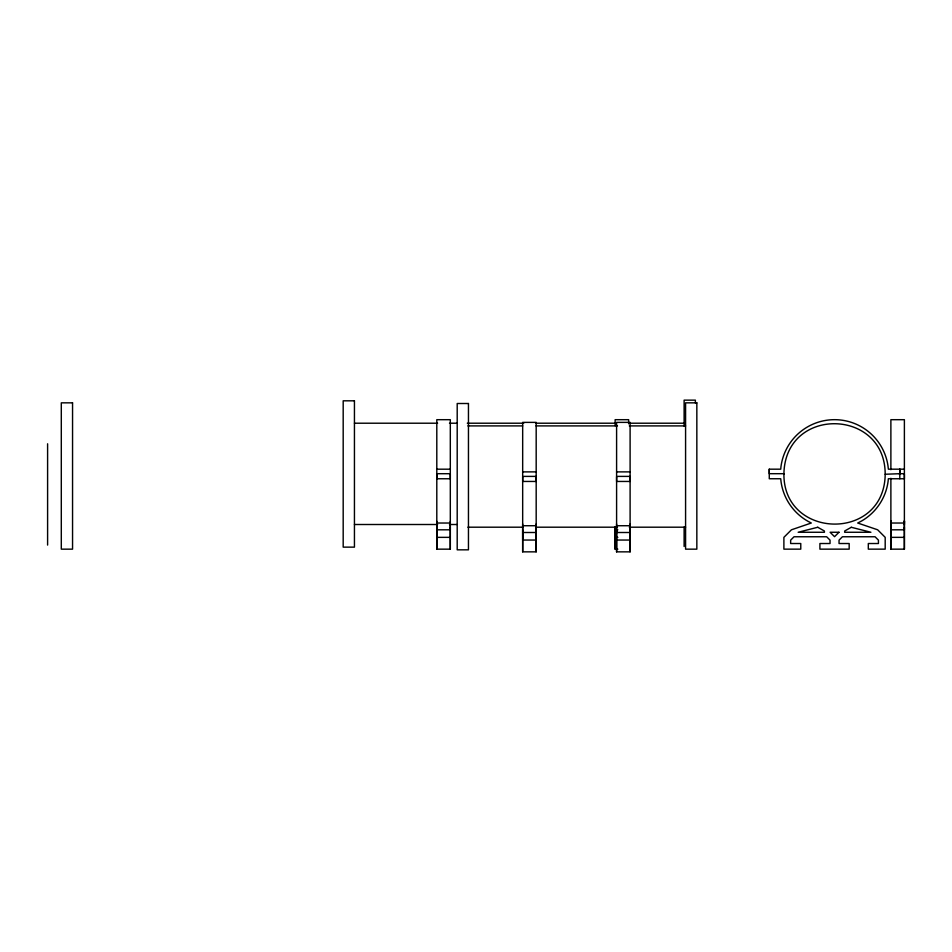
<?xml version="1.0" encoding="UTF-8"?>
<svg xmlns="http://www.w3.org/2000/svg" width="952" height="952" viewBox="0 0 952 952"><rect width="100%" height="100%" fill="white"/><g stroke="black" fill="none" stroke-linecap="round" stroke-linejoin="round"><path stroke-width="1.43" d="M436.801 524.385L436.801 537.356L450.308 537.356M436.801 473.703L436.801 478.761L450.308 478.761L450.308 419.689L436.801 419.689L436.801 473.703L450.308 473.703M450.308 521.291L450.308 549.161L436.801 549.161L436.801 521.291M536.178 523.981L536.178 551.851L522.672 551.851L522.672 527.075M522.672 476.393L522.672 481.45L536.178 481.45L536.178 422.379L522.672 422.379L522.672 476.393L536.178 476.393M522.672 523.981L522.672 540.046L536.178 540.046M617.836 549.161L615.135 549.161L615.135 527.099L615.135 529.812L617.836 529.812M630.105 523.981L630.105 551.851L616.598 551.851L616.598 523.981M616.598 476.393L616.598 481.45L630.105 481.45L630.105 422.379L616.598 422.379L616.598 476.393L630.105 476.393M904.388 469.193L888.371 469.181L887.966 465.683A54.026 54.026 0 0 0 780.973 466.658L780.735 469.181L769.275 469.181L769.275 473.691L783.912 473.691C785.376 404.648 888.478 408.372 885.098 477.321C881.314 541.997 783.02 538.475 783.912 473.691L783.912 474.251M885.17 474.251L899.807 473.691L899.807 469.181L899.807 478.749M904.388 520.803L904.388 549.161L890.882 549.161L890.882 520.803M890.882 521.291L890.882 523.291M904.388 521.291L904.388 523.291M890.882 469.705L890.882 419.689L904.388 419.689L904.388 478.761L888.347 478.749L888.109 481.284A54.026 54.026 0 0 1 861.976 520.792L857.716 523.029L877.649 529.8L885.193 537.345L885.193 549.149L868.307 549.149L868.307 543.521L878.434 543.521L878.434 540.141L875.055 536.761L842.425 536.761L839.045 540.141L839.045 543.521L849.172 543.521L849.172 549.149L819.91 549.149L819.91 543.521L830.037 543.521L830.037 540.141L826.657 536.761L794.027 536.761L790.648 540.141L790.648 543.521L800.775 543.521L800.775 549.149L783.889 549.149L783.889 537.345L791.445 529.8L811.294 523.017L807.951 521.279A54.026 54.026 0 0 1 781.116 482.259L780.711 478.749L769.275 478.749L769.275 469.181M890.882 522.6L890.882 521.053M904.388 522.6L904.388 521.053M354.442 423.212L437.599 423.212M449.487 423.212L456.912 423.212M467.301 423.212L523.731 423.212M535.619 423.212L615.813 423.212M629.177 423.212L684.119 423.212M467.884 425.901L522.684 425.901M536.012 425.901L617.467 425.901M629.308 425.901L685.583 425.901M436.801 469.193L450.308 469.193M522.672 471.883L536.178 471.883M616.598 471.883L630.105 471.883M898.986 473.703L904.388 473.703M436.801 523.029L450.308 523.029M354.442 524.504L437.599 524.504M449.487 524.504L456.912 524.504M522.672 525.73L536.178 525.73M616.598 525.73L630.105 525.73M467.884 527.194L522.684 527.194M536.012 527.194L617.467 527.194M629.308 527.194L685.583 527.194M436.801 529.812L450.308 529.812L450.308 524.385M522.672 532.501L536.178 532.501L536.178 527.075M615.135 537.356L617.836 537.356M890.882 537.356L904.388 537.356M616.598 540.046L630.105 540.046M630.105 527.075L630.105 532.501L616.598 532.501L616.598 527.075M904.388 474.263L904.388 524.897M904.388 527.301L904.388 549.161M890.882 478.249L890.882 524.897M890.882 527.301L890.882 549.161M695.376 402.982L695.376 400.149L684.119 400.149L684.119 426.079M684.119 527.075L684.119 546.472M630.105 476.952L630.105 527.587M630.105 529.99L630.105 551.851M628.641 423.795L628.641 419.689L615.135 419.689L615.135 425.675M616.598 476.952L616.598 527.587M616.598 529.99L616.598 551.851M615.135 527.301L615.135 549.161M536.178 476.952L536.178 527.587M536.178 529.99L536.178 551.851M522.672 476.952L522.672 527.587M522.672 529.99L522.672 551.851M450.308 474.263L450.308 524.897M450.308 527.301L450.308 549.161M436.801 474.263L436.801 524.897M436.801 527.301L436.801 549.161M47.6 443.787L47.6 545.079M838.962 532.263L834.547 536.69L830.12 532.263L838.962 532.263M851.302 527.289L844.674 531.002L844.674 532.263L870.901 532.263L851.302 527.289M817.744 527.265L798.157 532.263L824.408 532.263L824.408 531.014L817.744 527.265M354.442 400.816L343.184 400.816L343.184 547.138L354.442 547.138L354.442 400.816M72.554 402.839L61.297 402.839L61.297 549.161L72.554 549.161L72.554 402.839M696.84 402.839L685.583 402.839L685.583 549.161L696.84 549.161L696.84 402.839M468.455 403.505L457.198 403.505L457.198 549.828L468.455 549.828L468.455 403.505M904.388 523.029L890.882 523.029L890.882 529.812L904.388 529.812L904.388 523.029"/></g></svg>
